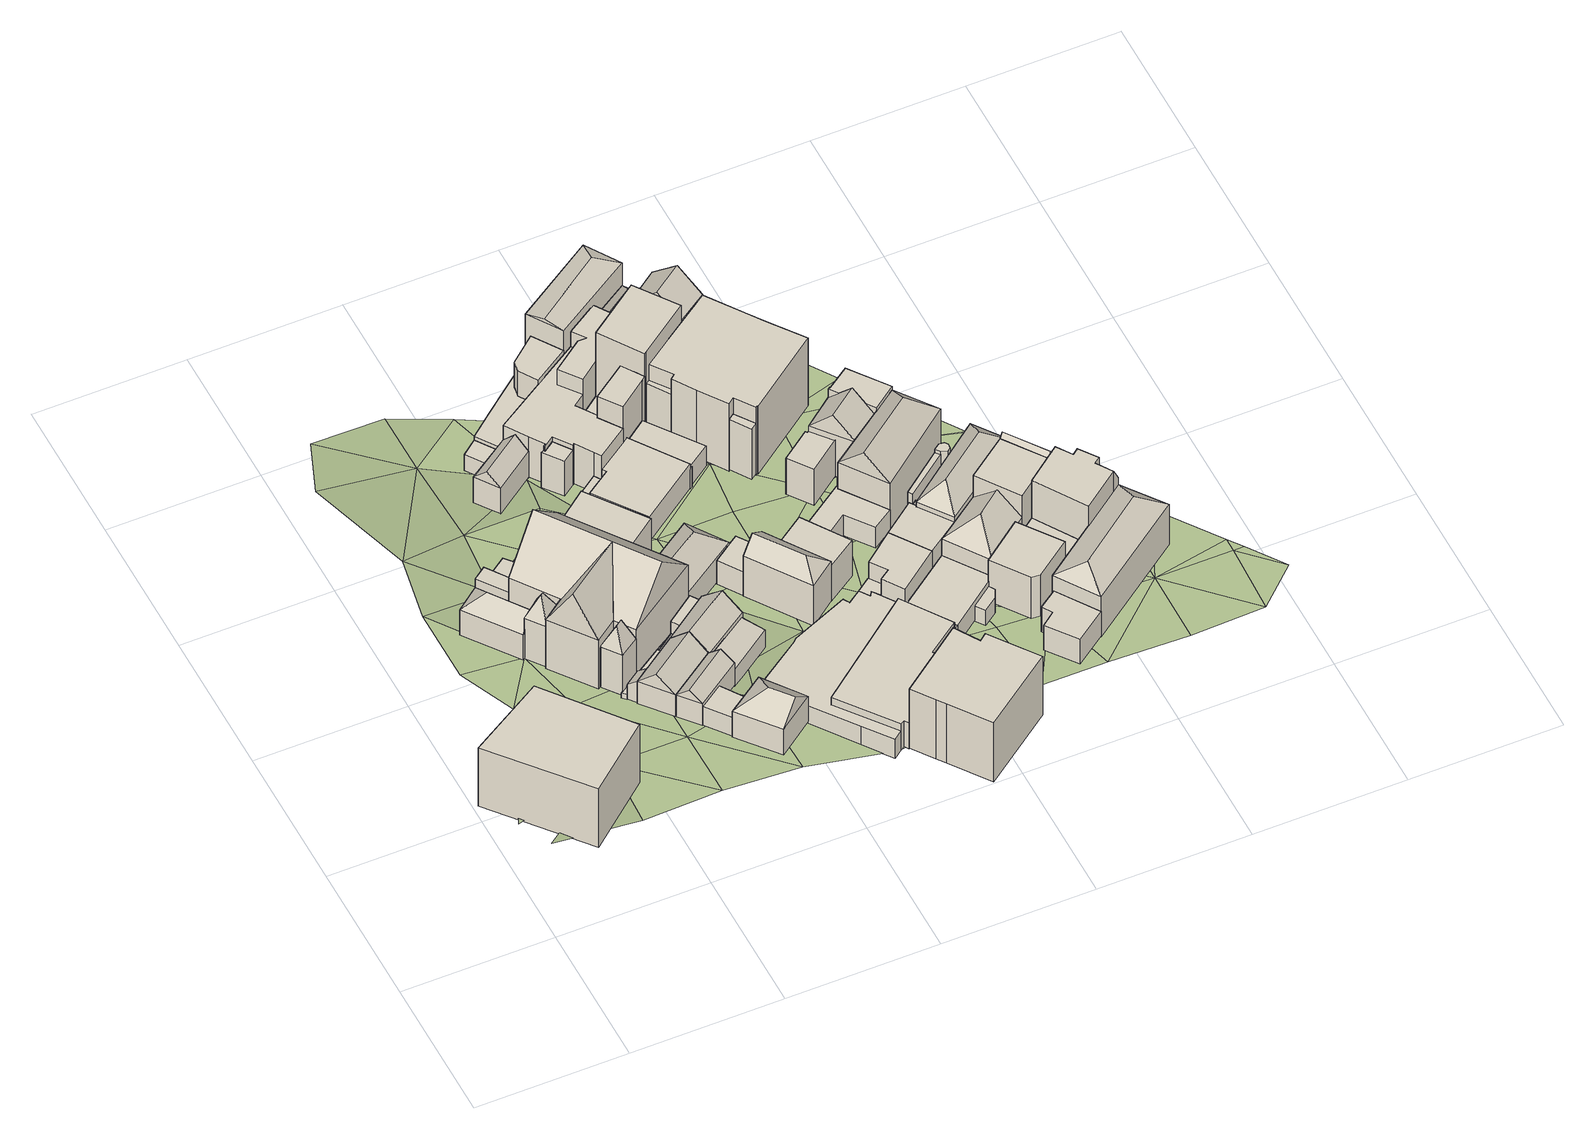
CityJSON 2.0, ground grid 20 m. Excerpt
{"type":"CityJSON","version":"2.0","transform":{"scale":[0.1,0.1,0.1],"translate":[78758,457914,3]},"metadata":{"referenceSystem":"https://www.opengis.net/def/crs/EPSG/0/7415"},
"CityObjects":{
"building1":{"type":"Building","attributes":{"roofType":"1000","AbsoluteEavesHeight":14.53,"AbsoluteRidgeHeight":14.53,"RelativeEavesHeight":10.17,"RelativeRidgeHeight":10.17},"geometry":[{"type":"Solid","lod":"2","boundaries":[[[[0,1,2,3]],[[1,4,5,2]],[[4,6,7,5]],[[6,0,3,7]],[[6,4,1,0]],[[3,2,5,7]]]]}]},
"building2":{"type":"Building","children":["building2-1","building2-2","building2-3"]},
"building2-1":{"type":"BuildingPart","attributes":{"roofType":"1000","AbsoluteEavesHeight":10.26,"AbsoluteRidgeHeight":10.26,"RelativeEavesHeight":5.97,"RelativeRidgeHeight":5.97},"parents":["building2"],"geometry":[{"type":"Solid","lod":"2","boundaries":[[[[8,9,10,11]],[[9,12,13,10]],[[12,14,15,13]],[[14,8,11,15]],[[14,12,9,8]],[[11,10,13,15]]]]}]},
"building2-2":{"type":"BuildingPart","attributes":{"roofType":"1130","AbsoluteEavesHeight":8.76,"AbsoluteRidgeHeight":11.22,"RelativeEavesHeight":4.38,"RelativeRidgeHeight":6.84},"parents":["building2"],"geometry":[{"type":"Solid","lod":"2","boundaries":[[[[16,17,18,19]],[[17,20,21,18]],[[20,22,23,21]],[[22,16,19,23]],[[20,17,24]],[[16,22,25]],[[17,16,25,24]],[[22,20,24,25]],[[19,18,21,23]]]]}]},
"building2-3":{"type":"BuildingPart","attributes":{"roofType":"1000","AbsoluteEavesHeight":7.36,"AbsoluteRidgeHeight":7.36,"RelativeEavesHeight":3.45,"RelativeRidgeHeight":3.45},"parents":["building2"],"geometry":[{"type":"Solid","lod":"2","boundaries":[[[[26,27,28,29]],[[27,30,31,28]],[[30,32,33,31]],[[32,34,35,33]],[[34,36,37,35]],[[36,38,39,37]],[[38,40,41,39]],[[40,42,43,41]],[[42,44,45,43]],[[44,26,29,45]],[[44,42,40,38,36,34,32,30,27,26]],[[29,28,31,33,35,37,39,41,43,45]]]]}]},
"building3":{"type":"Building","children":["building3-1","building3-2","building3-3","building3-4"]},
"building3-1":{"type":"BuildingPart","attributes":{"roofType":"1040","AbsoluteEavesHeight":11.35,"AbsoluteRidgeHeight":14.64,"RelativeEavesHeight":6.93,"RelativeRidgeHeight":10.23},"parents":["building3"],"geometry":[{"type":"Solid","lod":"2","boundaries":[[[[46,47,48,49]],[[47,50,51,48]],[[50,52,53,51]],[[52,46,49,53]],[[50,47,54]],[[46,52,55]],[[47,46,55,54]],[[52,50,54,55]],[[49,48,51,53]]]]}]},
"building3-2":{"type":"BuildingPart","attributes":{"roofType":"1040","AbsoluteEavesHeight":11.35,"AbsoluteRidgeHeight":14.64,"RelativeEavesHeight":6.95,"RelativeRidgeHeight":10.25},"parents":["building3"],"geometry":[{"type":"Solid","lod":"2","boundaries":[[[[56,57,23,58]],[[57,59,60,23]],[[59,61,62,60]],[[61,56,58,62]],[[59,57,63]],[[56,61,64]],[[57,56,64,63]],[[61,59,63,64]],[[58,23,60,62]]]]}]},
"building3-3":{"type":"BuildingPart","attributes":{"roofType":"1030","AbsoluteEavesHeight":12.8,"AbsoluteRidgeHeight":19.02,"RelativeEavesHeight":8.88,"RelativeRidgeHeight":15.1},"parents":["building3"],"geometry":[{"type":"Solid","lod":"2","boundaries":[[[[65,66,67,68]],[[66,69,43,67]],[[69,70,71,43]],[[70,65,68,71]],[[69,66,72]],[[65,70,73]],[[66,65,73,72]],[[70,69,72,73]],[[68,67,43,71]]]]}]},
"building3-4":{"type":"BuildingPart","attributes":{"roofType":"1130","AbsoluteEavesHeight":12.8,"AbsoluteRidgeHeight":19.02,"RelativeEavesHeight":8.4,"RelativeRidgeHeight":14.61},"parents":["building3"],"geometry":[{"type":"Solid","lod":"2","boundaries":[[[[74,75,60,76]],[[75,77,48,60]],[[77,78,79,48]],[[78,74,76,79]],[[77,75,80]],[[74,78,81]],[[75,74,81,80]],[[78,77,80,81]],[[76,60,48,79]]]]}]},
"building4":{"type":"Building","children":["building4-1","building4-2","building4-3","building4-4","building4-5"]},
"building4-1":{"type":"BuildingPart","attributes":{"roofType":"1030","AbsoluteEavesHeight":8.04,"AbsoluteRidgeHeight":9.54,"RelativeEavesHeight":3.84,"RelativeRidgeHeight":5.34},"parents":["building4"],"geometry":[{"type":"Solid","lod":"2","boundaries":[[[[82,83,84,85]],[[83,86,87,84]],[[86,88,89,87]],[[88,82,85,89]],[[86,83,90]],[[82,88,91]],[[83,82,91,90]],[[88,86,90,91]],[[85,84,87,89]]]]}]},
"building4-2":{"type":"BuildingPart","attributes":{"roofType":"1030","AbsoluteEavesHeight":8.04,"AbsoluteRidgeHeight":10.44,"RelativeEavesHeight":3.84,"RelativeRidgeHeight":6.24},"parents":["building4"],"geometry":[{"type":"Solid","lod":"2","boundaries":[[[[92,93,94,95]],[[93,83,84,94]],[[83,82,85,84]],[[82,92,95,85]],[[83,93,96]],[[92,82,97]],[[93,92,97,96]],[[82,83,96,97]],[[95,94,84,85]]]]}]},
"building4-3":{"type":"BuildingPart","attributes":{"roofType":"1000","AbsoluteEavesHeight":5.14,"AbsoluteRidgeHeight":5.14,"RelativeEavesHeight":0.885,"RelativeRidgeHeight":0.885},"parents":["building4"],"geometry":[{"type":"Solid","lod":"2","boundaries":[[[[98,99,100,101]],[[99,102,103,100]],[[102,104,105,103]],[[104,106,107,105]],[[106,108,109,107]],[[108,110,111,109]],[[110,98,101,111]],[[110,108,106,104,102,99,98]],[[101,100,103,105,107,109,111]]]]}]},
"building4-4":{"type":"BuildingPart","attributes":{"roofType":"1010","AbsoluteEavesHeight":7.49,"AbsoluteRidgeHeight":8.04,"RelativeEavesHeight":3.09,"RelativeRidgeHeight":3.64},"parents":["building4"],"geometry":[{"type":"Solid","lod":"2","boundaries":[[[[92,112,113,114]],[[112,115,116,113]],[[115,117,118,116]],[[117,92,114,118]],[[117,115,112,92]],[[114,113,116,118]]]]}]},
"building4-5":{"type":"BuildingPart","attributes":{"roofType":"1010","AbsoluteEavesHeight":7.13,"AbsoluteRidgeHeight":7.44,"RelativeEavesHeight":3.29,"RelativeRidgeHeight":3.6},"parents":["building4"],"geometry":[{"type":"Solid","lod":"2","boundaries":[[[[119,120,121,122]],[[120,123,124,121]],[[123,125,126,124]],[[125,119,122,126]],[[125,123,120,119]],[[122,121,124,126]]]]}]},
"building5":{"type":"Building","children":["building5-1","building5-2"]},
"building5-1":{"type":"BuildingPart","attributes":{"roofType":"1130","AbsoluteEavesHeight":8.52,"AbsoluteRidgeHeight":11.21,"RelativeEavesHeight":4.38,"RelativeRidgeHeight":7.07},"parents":["building5"],"geometry":[{"type":"Solid","lod":"2","boundaries":[[[[127,128,129,130]],[[128,131,132,129]],[[131,133,134,132]],[[133,127,130,134]],[[131,128,135]],[[127,133,136]],[[128,127,136,135]],[[133,131,135,136]],[[130,129,132,134]]]]}]},
"building5-2":{"type":"BuildingPart","attributes":{"roofType":"1000","AbsoluteEavesHeight":7.51,"AbsoluteRidgeHeight":7.51,"RelativeEavesHeight":3.2,"RelativeRidgeHeight":3.2},"parents":["building5"],"geometry":[{"type":"Solid","lod":"2","boundaries":[[[[137,138,139,140]],[[138,141,142,139]],[[141,143,144,142]],[[143,137,140,144]],[[143,141,138,137]],[[140,139,142,144]]]]}]},
"building6":{"type":"Building","children":["building6-1","building6-2","building6-3","building6-4"]},
"building6-1":{"type":"BuildingPart","attributes":{"roofType":"1030","AbsoluteEavesHeight":8.04,"AbsoluteRidgeHeight":10.44,"RelativeEavesHeight":4.15,"RelativeRidgeHeight":6.56},"parents":["building6"],"geometry":[{"type":"Solid","lod":"2","boundaries":[[[[93,145,146,147]],[[145,148,149,146]],[[148,150,151,149]],[[150,93,147,151]],[[148,145,152]],[[93,150,96]],[[145,93,96,152]],[[150,148,152,96]],[[147,146,149,151]]]]}]},
"building6-2":{"type":"BuildingPart","attributes":{"roofType":"1000","AbsoluteEavesHeight":5.14,"AbsoluteRidgeHeight":5.14,"RelativeEavesHeight":0.97,"RelativeRidgeHeight":0.97},"parents":["building6"],"geometry":[{"type":"Solid","lod":"2","boundaries":[[[[153,106,154,155]],[[106,156,157,154]],[[156,153,155,157]],[[156,106,153]],[[155,154,157]]]]}]},
"building6-3":{"type":"BuildingPart","attributes":{"roofType":"1000","AbsoluteEavesHeight":5.14,"AbsoluteRidgeHeight":5.14,"RelativeEavesHeight":0.986,"RelativeRidgeHeight":0.986},"parents":["building6"],"geometry":[{"type":"Solid","lod":"2","boundaries":[[[[158,108,94,159]],[[108,153,155,94]],[[153,160,161,155]],[[160,158,159,161]],[[160,153,108,158]],[[159,94,155,161]]]]}]},
"building6-4":{"type":"BuildingPart","attributes":{"roofType":"1000","AbsoluteEavesHeight":7.24,"AbsoluteRidgeHeight":7.24,"RelativeEavesHeight":3.25,"RelativeRidgeHeight":3.25},"parents":["building6"],"geometry":[{"type":"Solid","lod":"2","boundaries":[[[[162,163,164,165]],[[163,166,167,164]],[[166,168,169,167]],[[168,162,165,169]],[[168,166,163,162]],[[165,164,167,169]]]]}]},
"building7":{"type":"Building","children":["building7-1","building7-2","building7-3"]},
"building7-1":{"type":"BuildingPart","attributes":{"roofType":"1000","AbsoluteEavesHeight":10.61,"AbsoluteRidgeHeight":10.61,"RelativeEavesHeight":6.8,"RelativeRidgeHeight":6.8},"parents":["building7"],"geometry":[{"type":"Solid","lod":"2","boundaries":[[[[170,171,172,173]],[[171,174,175,172]],[[174,176,177,175]],[[176,170,173,177]],[[176,174,171,170]],[[173,172,175,177]]]]}]},
"building7-2":{"type":"BuildingPart","attributes":{"roofType":"1130","AbsoluteEavesHeight":7.96,"AbsoluteRidgeHeight":11.01,"RelativeEavesHeight":4.26,"RelativeRidgeHeight":7.31},"parents":["building7"],"geometry":[{"type":"Solid","lod":"2","boundaries":[[[[178,179,180,181]],[[179,182,183,180]],[[182,184,185,183]],[[184,178,181,185]],[[182,179,186]],[[178,184,187]],[[179,178,187,186]],[[184,182,186,187]],[[181,180,183,185]]]]}]},
"building7-3":{"type":"BuildingPart","attributes":{"roofType":"1000","AbsoluteEavesHeight":9.97,"AbsoluteRidgeHeight":9.97,"RelativeEavesHeight":6.07,"RelativeRidgeHeight":6.07},"parents":["building7"],"geometry":[{"type":"Solid","lod":"2","boundaries":[[[[188,189,190,191]],[[189,192,193,190]],[[192,194,195,193]],[[194,188,191,195]],[[194,192,189,188]],[[191,190,193,195]]]]}]},
"building8":{"type":"Building","children":["building8-1","building8-2","building8-3"]},
"building8-1":{"type":"BuildingPart","attributes":{"roofType":"1000","AbsoluteEavesHeight":8.02,"AbsoluteRidgeHeight":8.02,"RelativeEavesHeight":4.5,"RelativeRidgeHeight":4.5},"parents":["building8"],"geometry":[{"type":"Solid","lod":"2","boundaries":[[[[196,197,198,199]],[[197,200,201,198]],[[200,202,203,201]],[[202,204,205,203]],[[204,206,207,205]],[[206,208,209,207]],[[208,210,211,209]],[[210,212,213,211]],[[212,196,199,213]],[[212,210,208,206,204,202,200,197,196]],[[199,198,201,203,205,207,209,211,213]]]]}]},
"building8-2":{"type":"BuildingPart","attributes":{"roofType":"1000","AbsoluteEavesHeight":6.82,"AbsoluteRidgeHeight":6.82,"RelativeEavesHeight":3.36,"RelativeRidgeHeight":3.36},"parents":["building8"],"geometry":[{"type":"Solid","lod":"2","boundaries":[[[[214,215,216,217]],[[215,218,219,216]],[[218,220,221,219]],[[220,222,223,221]],[[222,224,225,223]],[[224,226,227,225]],[[226,228,229,227]],[[228,230,231,229]],[[230,232,233,231]],[[232,234,235,233]],[[234,236,237,235]],[[236,238,239,237]],[[238,240,241,239]],[[240,242,201,241]],[[242,243,198,201]],[[243,244,199,198]],[[244,245,213,199]],[[245,214,217,213]],[[245,244,243,242,240,238,236,234,232,230,228,226,224,222,220,218,215,214]],[[217,216,219,221,223,225,227,229,231,233,235,237,239,241,201,198,199,213]]]]}]},
"building8-3":{"type":"BuildingPart","attributes":{"roofType":"1000","AbsoluteEavesHeight":13.92,"AbsoluteRidgeHeight":13.92,"RelativeEavesHeight":10.22,"RelativeRidgeHeight":10.22},"parents":["building8"],"geometry":[{"type":"Solid","lod":"2","boundaries":[[[[246,247,248,249]],[[247,250,251,248]],[[250,252,253,251]],[[252,254,255,253]],[[254,256,257,255]],[[256,258,259,257]],[[258,260,261,259]],[[260,246,249,261]],[[260,258,256,254,252,250,247,246]],[[249,248,251,253,255,257,259,261]]]]}]},
"building9":{"type":"Building","children":["building9-1","building9-2"]},
"building9-1":{"type":"BuildingPart","attributes":{"roofType":"1130","AbsoluteEavesHeight":10.37,"AbsoluteRidgeHeight":12.27,"RelativeEavesHeight":6.87,"RelativeRidgeHeight":8.76},"parents":["building9"],"geometry":[{"type":"Solid","lod":"2","boundaries":[[[[262,263,264,265]],[[263,266,267,264]],[[266,268,269,267]],[[268,262,265,269]],[[266,263,270]],[[262,268,271]],[[263,262,271,270]],[[268,266,270,271]],[[265,264,267,269]]]]}]},
"building9-2":{"type":"BuildingPart","attributes":{"roofType":"1000","AbsoluteEavesHeight":7.67,"AbsoluteRidgeHeight":7.67,"RelativeEavesHeight":4.02,"RelativeRidgeHeight":4.02},"parents":["building9"],"geometry":[{"type":"Solid","lod":"2","boundaries":[[[[272,273,274,275]],[[273,276,277,274]],[[276,278,279,277]],[[278,280,281,279]],[[280,282,283,281]],[[282,272,275,283]],[[282,280,278,276,273,272]],[[275,274,277,279,281,283]]]]}]},
"building10":{"type":"Building","children":["building10-1","building10-2","building10-3","building10-4","building10-5","building10-6","building10-7","building10-8","building10-9","building10-10","building10-11","building10-12"]},
"building10-1":{"type":"BuildingPart","attributes":{"roofType":"1000","AbsoluteEavesHeight":6.92,"AbsoluteRidgeHeight":6.92,"RelativeEavesHeight":3.44,"RelativeRidgeHeight":3.44},"parents":["building10"],"geometry":[{"type":"Solid","lod":"2","boundaries":[[[[284,285,286,287]],[[285,288,289,286]],[[288,290,291,289]],[[290,292,293,291]],[[292,284,287,293]],[[292,290,288,285,284]],[[287,286,289,291,293]]]]}]},
"building10-2":{"type":"BuildingPart","attributes":{"roofType":"1000","AbsoluteEavesHeight":9.52,"AbsoluteRidgeHeight":9.52,"RelativeEavesHeight":6.03,"RelativeRidgeHeight":6.03},"parents":["building10"],"geometry":[{"type":"Solid","lod":"2","boundaries":[[[[294,295,296,297]],[[295,298,299,296]],[[298,300,301,299]],[[300,302,303,301]],[[302,304,305,303]],[[304,294,297,305]],[[304,302,300,298,295,294]],[[297,296,299,301,303,305]]]]}]},
"building10-3":{"type":"BuildingPart","attributes":{"roofType":"1030","AbsoluteEavesHeight":7.76,"AbsoluteRidgeHeight":9.67,"RelativeEavesHeight":4.37,"RelativeRidgeHeight":6.28},"parents":["building10"],"geometry":[{"type":"Solid","lod":"2","boundaries":[[[[306,307,308,309]],[[307,310,311,308]],[[310,312,313,311]],[[312,306,309,313]],[[310,307,314]],[[306,312,315]],[[307,306,315,314]],[[312,310,314,315]],[[309,308,311,313]]]]}]},
"building10-4":{"type":"BuildingPart","attributes":{"roofType":"1000","AbsoluteEavesHeight":12.92,"AbsoluteRidgeHeight":12.92,"RelativeEavesHeight":9.47,"RelativeRidgeHeight":9.47},"parents":["building10"],"geometry":[{"type":"Solid","lod":"2","boundaries":[[[[316,317,318,319]],[[317,320,321,318]],[[320,322,323,321]],[[322,324,325,323]],[[324,326,327,325]],[[326,328,329,327]],[[328,330,331,329]],[[330,316,319,331]],[[330,328,326,324,322,320,317,316]],[[319,318,321,323,325,327,329,331]]]]}]},
"building10-5":{"type":"BuildingPart","attributes":{"roofType":"1000","AbsoluteEavesHeight":6.22,"AbsoluteRidgeHeight":6.22,"RelativeEavesHeight":2.51,"RelativeRidgeHeight":2.51},"parents":["building10"],"geometry":[{"type":"Solid","lod":"2","boundaries":[[[[332,333,334,335]],[[333,336,337,334]],[[336,338,339,337]],[[338,340,341,339]],[[340,332,335,341]],[[340,338,336,333,332]],[[335,334,337,339,341]]]]}]},
"building10-6":{"type":"BuildingPart","attributes":{"roofType":"1000","AbsoluteEavesHeight":10.32,"AbsoluteRidgeHeight":10.32,"RelativeEavesHeight":6.92,"RelativeRidgeHeight":6.92},"parents":["building10"],"geometry":[{"type":"Solid","lod":"2","boundaries":[[[[342,343,344,345]],[[343,346,347,344]],[[346,348,349,347]],[[348,350,351,349]],[[350,352,353,351]],[[352,354,355,353]],[[354,356,309,355]],[[356,357,313,309]],[[357,358,331,313]],[[358,359,329,331]],[[359,360,327,329]],[[360,361,325,327]],[[361,362,323,325]],[[362,363,364,323]],[[363,365,366,364]],[[365,367,368,366]],[[367,369,370,368]],[[369,371,372,370]],[[371,342,345,372]],[[371,369,367,365,363,362,361,360,359,358,357,356,354,352,350,348,346,343,342]],[[345,344,347,349,351,353,355,309,313,331,329,327,325,323,364,366,368,370,372]]]]}]},
"building10-7":{"type":"BuildingPart","attributes":{"roofType":"1000","AbsoluteEavesHeight":7.12,"AbsoluteRidgeHeight":7.12,"RelativeEavesHeight":3.52,"RelativeRidgeHeight":3.52},"parents":["building10"],"geometry":[{"type":"Solid","lod":"2","boundaries":[[[[373,374,375,376]],[[374,377,378,375]],[[377,379,380,378]],[[379,381,382,380]],[[381,383,384,382]],[[383,373,376,384]],[[383,381,379,377,374,373]],[[376,375,378,380,382,384]]]]}]},
"building10-8":{"type":"BuildingPart","attributes":{"roofType":"1130","AbsoluteEavesHeight":10.52,"AbsoluteRidgeHeight":13.14,"RelativeEavesHeight":7.1,"RelativeRidgeHeight":9.72},"parents":["building10"],"geometry":[{"type":"Solid","lod":"2","boundaries":[[[[385,386,387,319]],[[386,388,389,387]],[[388,390,318,389]],[[390,385,319,318]],[[388,386,391]],[[385,390,392]],[[386,385,392,391]],[[390,388,391,392]],[[319,387,389,318]]]]}]},
"building10-9":{"type":"BuildingPart","attributes":{"roofType":"1000","AbsoluteEavesHeight":14.02,"AbsoluteRidgeHeight":14.02,"RelativeEavesHeight":10.49,"RelativeRidgeHeight":10.49},"parents":["building10"],"geometry":[{"type":"Solid","lod":"2","boundaries":[[[[393,394,395,396]],[[394,397,398,395]],[[397,399,400,398]],[[399,401,291,400]],[[401,393,396,291]],[[401,399,397,394,393]],[[396,395,398,400,291]]]]}]},
"building10-10":{"type":"BuildingPart","attributes":{"roofType":"1000","AbsoluteEavesHeight":17.92,"AbsoluteRidgeHeight":17.92,"RelativeEavesHeight":14.47,"RelativeRidgeHeight":14.47},"parents":["building10"],"geometry":[{"type":"Solid","lod":"2","boundaries":[[[[402,403,404,405]],[[403,406,407,404]],[[406,408,321,407]],[[408,409,410,321]],[[409,402,405,410]],[[409,408,406,403,402]],[[405,404,407,321,410]]]]}]},
"building10-11":{"type":"BuildingPart","attributes":{"roofType":"1030","AbsoluteEavesHeight":15.22,"AbsoluteRidgeHeight":18.3,"RelativeEavesHeight":11.8,"RelativeRidgeHeight":14.88},"parents":["building10"],"geometry":[{"type":"Solid","lod":"2","boundaries":[[[[411,412,405,413]],[[412,414,410,405]],[[414,415,389,410]],[[415,411,413,389]],[[414,412,416]],[[411,415,417]],[[412,411,417,416]],[[415,414,416,417]],[[413,405,410,389]]]]}]},
"building10-12":{"type":"BuildingPart","attributes":{"roofType":"1000","AbsoluteEavesHeight":7.92,"AbsoluteRidgeHeight":7.92,"RelativeEavesHeight":4.26,"RelativeRidgeHeight":4.26},"parents":["building10"],"geometry":[{"type":"Solid","lod":"2","boundaries":[[[[418,419,337,339]],[[419,420,421,337]],[[420,422,423,421]],[[422,424,425,423]],[[424,426,427,425]],[[426,428,341,427]],[[428,418,339,341]],[[428,426,424,422,420,419,418]],[[339,337,421,423,425,427,341]]]]}]},
"building11":{"type":"Building","children":["building11-1","building11-2","building11-3","building11-4"]},
"building11-1":{"type":"BuildingPart","attributes":{"roofType":"1000","AbsoluteEavesHeight":6.12,"AbsoluteRidgeHeight":6.12,"RelativeEavesHeight":2.72,"RelativeRidgeHeight":2.72},"parents":["building11"],"geometry":[{"type":"Solid","lod":"2","boundaries":[[[[429,430,431,432]],[[430,433,434,431]],[[433,435,436,434]],[[435,429,432,436]],[[435,433,430,429]],[[432,431,434,436]]]]}]},
"building11-2":{"type":"BuildingPart","attributes":{"roofType":"1000","AbsoluteEavesHeight":6.72,"AbsoluteRidgeHeight":6.72,"RelativeEavesHeight":3.34,"RelativeRidgeHeight":3.34},"parents":["building11"],"geometry":[{"type":"Solid","lod":"2","boundaries":[[[[437,438,439,440]],[[438,441,442,439]],[[441,443,444,442]],[[443,445,446,444]],[[445,447,448,446]],[[447,449,313,448]],[[449,450,432,313]],[[450,451,436,432]],[[451,437,440,436]],[[451,450,449,447,445,443,441,438,437]],[[440,439,442,444,446,448,313,432,436]]]]}]},
"building11-3":{"type":"BuildingPart","attributes":{"roofType":"1000","AbsoluteEavesHeight":11.02,"AbsoluteRidgeHeight":11.02,"RelativeEavesHeight":7.61,"RelativeRidgeHeight":7.61},"parents":["building11"],"geometry":[{"type":"Solid","lod":"2","boundaries":[[[[452,453,448,454]],[[453,455,446,448]],[[455,456,444,446]],[[456,457,442,444]],[[457,452,454,442]],[[457,456,455,453,452]],[[454,448,446,444,442]]]]}]},
"building11-4":{"type":"BuildingPart","attributes":{"roofType":"1130","AbsoluteEavesHeight":14.42,"AbsoluteRidgeHeight":15.07,"RelativeEavesHeight":11,"RelativeRidgeHeight":11.66},"parents":["building11"],"geometry":[{"type":"Solid","lod":"2","boundaries":[[[[458,459,460,439]],[[459,461,387,460]],[[461,462,454,387]],[[462,458,439,454]],[[461,459,463]],[[458,462,464]],[[459,458,464,463]],[[462,461,463,464]],[[439,460,387,454]]]]}]},
"building12":{"type":"Building","attributes":{"roofType":"1000","AbsoluteEavesHeight":9.56,"AbsoluteRidgeHeight":9.56,"RelativeEavesHeight":6.16,"RelativeRidgeHeight":6.16},"geometry":[{"type":"Solid","lod":"2","boundaries":[[[[465,466,467,468]],[[466,469,470,467]],[[469,471,472,470]],[[471,465,468,472]],[[471,469,466,465]],[[468,467,470,472]]]]}]},
"building13":{"type":"Building","children":["building13-1","building13-2"]},
"building13-1":{"type":"BuildingPart","attributes":{"roofType":"1000","AbsoluteEavesHeight":9.6,"AbsoluteRidgeHeight":9.6,"RelativeEavesHeight":6.19,"RelativeRidgeHeight":6.19},"parents":["building13"],"geometry":[{"type":"Solid","lod":"2","boundaries":[[[[473,474,475,476]],[[474,477,478,475]],[[477,479,480,478]],[[479,481,482,480]],[[481,483,484,482]],[[483,473,476,484]],[[483,481,479,477,474,473]],[[476,475,478,480,482,484]]]]}]},
"building13-2":{"type":"BuildingPart","attributes":{"roofType":"1000","AbsoluteEavesHeight":6.82,"AbsoluteRidgeHeight":6.82,"RelativeEavesHeight":3.41,"RelativeRidgeHeight":3.41},"parents":["building13"],"geometry":[{"type":"Solid","lod":"2","boundaries":[[[[485,486,480,482]],[[486,236,487,480]],[[236,234,488,487]],[[234,232,489,488]],[[232,490,491,489]],[[490,492,484,491]],[[492,485,482,484]],[[492,490,232,234,236,486,485]],[[482,480,487,488,489,491,484]]]]}]},
"building14":{"type":"Building","children":["building14-1","building14-2","building14-3"]},
"building14-1":{"type":"BuildingPart","attributes":{"roofType":"1000","AbsoluteEavesHeight":12.44,"AbsoluteRidgeHeight":12.44,"RelativeEavesHeight":8.78,"RelativeRidgeHeight":8.78},"parents":["building14"],"geometry":[{"type":"Solid","lod":"2","boundaries":[[[[493,494,495,496]],[[494,497,498,495]],[[497,499,500,498]],[[499,493,496,500]],[[499,497,494,493]],[[496,495,498,500]]]]}]},
"building14-2":{"type":"BuildingPart","attributes":{"roofType":"1000","AbsoluteEavesHeight":15.14,"AbsoluteRidgeHeight":15.14,"RelativeEavesHeight":11.7,"RelativeRidgeHeight":11.7},"parents":["building14"],"geometry":[{"type":"Solid","lod":"2","boundaries":[[[[501,502,503,413]],[[502,504,505,503]],[[504,506,507,505]],[[506,508,509,507]],[[508,510,511,509]],[[510,512,513,511]],[[512,514,515,513]],[[514,516,517,515]],[[516,518,519,517]],[[518,520,521,519]],[[520,522,523,521]],[[522,524,525,523]],[[524,501,413,525]],[[524,522,520,518,516,514,512,510,508,506,504,502,501]],[[413,503,505,507,509,511,513,515,517,519,521,523,525]]]]}]},
"building14-3":{"type":"BuildingPart","attributes":{"roofType":"1000","AbsoluteEavesHeight":12.44,"AbsoluteRidgeHeight":12.44,"RelativeEavesHeight":8.87,"RelativeRidgeHeight":8.87},"parents":["building14"],"geometry":[{"type":"Solid","lod":"2","boundaries":[[[[526,527,528,529]],[[527,530,531,528]],[[530,532,533,531]],[[532,526,529,533]],[[532,530,527,526]],[[529,528,531,533]]]]}]},
"building15":{"type":"Building","children":["building15-1","building15-2","building15-3","building15-4","building15-5"]},
"building15-1":{"type":"BuildingPart","attributes":{"roofType":"1000","AbsoluteEavesHeight":6.88,"AbsoluteRidgeHeight":6.88,"RelativeEavesHeight":3.48,"RelativeRidgeHeight":3.48},"parents":["building15"],"geometry":[{"type":"Solid","lod":"2","boundaries":[[[[534,535,536,472]],[[535,537,538,536]],[[537,539,540,538]],[[539,541,542,540]],[[541,543,544,542]],[[543,545,546,544]],[[545,547,548,546]],[[547,549,550,548]],[[549,551,552,550]],[[551,553,554,552]],[[553,555,556,554]],[[555,557,558,556]],[[557,534,472,558]],[[557,555,553,551,549,547,545,543,541,539,537,535,534]],[[472,536,538,540,542,544,546,548,550,552,554,556,558]]]]}]},
"building15-2":{"type":"BuildingPart","attributes":{"roofType":"1000","AbsoluteEavesHeight":6.13,"AbsoluteRidgeHeight":6.13,"RelativeEavesHeight":2.74,"RelativeRidgeHeight":2.74},"parents":["building15"],"geometry":[{"type":"Solid","lod":"2","boundaries":[[[[559,560,561,562]],[[560,563,564,561]],[[563,565,566,564]],[[565,567,568,566]],[[567,569,570,568]],[[569,571,572,570]],[[571,559,562,572]],[[571,569,567,565,563,560,559]],[[562,561,564,566,568,570,572]]]]}]},
"building15-3":{"type":"BuildingPart","attributes":{"roofType":"1000","AbsoluteEavesHeight":5.63,"AbsoluteRidgeHeight":5.63,"RelativeEavesHeight":2.23,"RelativeRidgeHeight":2.23},"parents":["building15"],"geometry":[{"type":"Solid","lod":"2","boundaries":[[[[573,574,575,570]],[[574,576,577,575]],[[576,578,572,577]],[[578,573,570,572]],[[578,576,574,573]],[[570,575,577,572]]]]}]},
"building15-4":{"type":"BuildingPart","attributes":{"roofType":"1000","AbsoluteEavesHeight":5.78,"AbsoluteRidgeHeight":5.78,"RelativeEavesHeight":2.38,"RelativeRidgeHeight":2.38},"parents":["building15"],"geometry":[{"type":"Solid","lod":"2","boundaries":[[[[579,580,581,556]],[[580,582,583,581]],[[582,584,558,583]],[[584,579,556,558]],[[584,582,580,579]],[[556,581,583,558]]]]}]},
"building15-5":{"type":"BuildingPart","attributes":{"roofType":"1130","AbsoluteEavesHeight":11.45,"AbsoluteRidgeHeight":14.92,"RelativeEavesHeight":8.04,"RelativeRidgeHeight":11.52},"parents":["building15"],"geometry":[{"type":"Solid","lod":"2","boundaries":[[[[585,586,587,546]],[[586,588,589,587]],[[588,590,548,589]],[[590,585,546,548]],[[588,586,591]],[[585,590,592]],[[586,585,592,591]],[[590,588,591,592]],[[546,587,589,548]]]]}]},
"building16":{"type":"Building","children":["building16-1","building16-2","building16-3"]},
"building16-1":{"type":"BuildingPart","attributes":{"roofType":"1000","AbsoluteEavesHeight":11.97,"AbsoluteRidgeHeight":11.97,"RelativeEavesHeight":8.55,"RelativeRidgeHeight":8.55},"parents":["building16"],"geometry":[{"type":"Solid","lod":"2","boundaries":[[[[593,594,595,596]],[[594,597,598,595]],[[597,599,600,598]],[[599,601,602,600]],[[601,603,604,602]],[[603,605,587,604]],[[605,606,607,587]],[[606,593,596,607]],[[606,605,603,601,599,597,594,593]],[[596,595,598,600,602,604,587,607]]]]}]},
"building16-2":{"type":"BuildingPart","attributes":{"roofType":"1030","AbsoluteEavesHeight":10.57,"AbsoluteRidgeHeight":13.83,"RelativeEavesHeight":7.11,"RelativeRidgeHeight":10.36},"parents":["building16"],"geometry":[{"type":"Solid","lod":"2","boundaries":[[[[608,609,610,611]],[[609,612,613,610]],[[612,614,615,613]],[[614,608,611,615]],[[612,609,616]],[[608,614,617]],[[609,608,617,616]],[[614,612,616,617]],[[611,610,613,615]]]]}]},
"building16-3":{"type":"BuildingPart","attributes":{"roofType":"1000","AbsoluteEavesHeight":9.67,"AbsoluteRidgeHeight":9.67,"RelativeEavesHeight":6.15,"RelativeRidgeHeight":6.15},"parents":["building16"],"geometry":[{"type":"Solid","lod":"2","boundaries":[[[[618,619,620,621]],[[619,622,623,620]],[[622,624,625,623]],[[624,626,627,625]],[[626,628,629,627]],[[628,630,613,629]],[[630,618,621,613]],[[630,628,626,624,622,619,618]],[[621,620,623,625,627,629,613]]]]}]},
"building17":{"type":"Building","children":["building17-1","building17-2","building17-3","building17-4"]},
"building17-1":{"type":"BuildingPart","attributes":{"roofType":"1030","AbsoluteEavesHeight":11.77,"AbsoluteRidgeHeight":14.02,"RelativeEavesHeight":8.37,"RelativeRidgeHeight":10.63},"parents":["building17"],"geometry":[{"type":"Solid","lod":"2","boundaries":[[[[631,632,633,634]],[[632,635,636,633]],[[635,637,638,636]],[[637,631,634,638]],[[635,632,639]],[[631,637,640]],[[632,631,640,639]],[[637,635,639,640]],[[634,633,636,638]]]]}]},
"building17-2":{"type":"BuildingPart","attributes":{"roofType":"1000","AbsoluteEavesHeight":13.32,"AbsoluteRidgeHeight":13.32,"RelativeEavesHeight":9.91,"RelativeRidgeHeight":9.91},"parents":["building17"],"geometry":[{"type":"Solid","lod":"2","boundaries":[[[[641,642,643,644]],[[642,632,633,643]],[[632,631,634,633]],[[631,641,644,634]],[[631,632,642,641]],[[644,643,633,634]]]]}]},
"building17-3":{"type":"BuildingPart","attributes":{"roofType":"1000","AbsoluteEavesHeight":6.82,"AbsoluteRidgeHeight":6.82,"RelativeEavesHeight":3.36,"RelativeRidgeHeight":3.36},"parents":["building17"],"geometry":[{"type":"Solid","lod":"2","boundaries":[[[[645,240,241,646]],[[240,238,239,241]],[[238,647,648,239]],[[647,645,646,648]],[[647,238,240,645]],[[646,241,239,648]]]]}]},
"building17-4":{"type":"BuildingPart","attributes":{"roofType":"1130","AbsoluteEavesHeight":9.62,"AbsoluteRidgeHeight":12.63,"RelativeEavesHeight":6.19,"RelativeRidgeHeight":9.2},"parents":["building17"],"geometry":[{"type":"Solid","lod":"2","boundaries":[[[[649,650,651,644]],[[650,652,653,651]],[[652,654,643,653]],[[654,649,644,643]],[[652,650,655]],[[649,654,656]],[[650,649,656,655]],[[654,652,655,656]],[[644,651,653,643]]]]}]},
"building18":{"type":"Building","children":["building18-1","building18-2","building18-3","building18-4"]},
"building18-1":{"type":"BuildingPart","attributes":{"roofType":"1000","AbsoluteEavesHeight":6.13,"AbsoluteRidgeHeight":6.13,"RelativeEavesHeight":2.74,"RelativeRidgeHeight":2.74},"parents":["building18"],"geometry":[{"type":"Solid","lod":"2","boundaries":[[[[657,658,659,660]],[[658,661,662,659]],[[661,663,664,662]],[[663,657,660,664]],[[663,661,658,657]],[[660,659,662,664]]]]}]},
"building18-2":{"type":"BuildingPart","attributes":{"roofType":"1040","AbsoluteEavesHeight":10.4,"AbsoluteRidgeHeight":13.04,"RelativeEavesHeight":7.01,"RelativeRidgeHeight":9.65},"parents":["building18"],"geometry":[{"type":"Solid","lod":"2","boundaries":[[[[665,666,664,667]],[[666,668,636,664]],[[668,669,670,636]],[[669,665,667,670]],[[668,666,671]],[[665,669,672]],[[666,665,672,671]],[[669,668,671,672]],[[667,664,636,670]]]]}]},
"building18-3":{"type":"BuildingPart","attributes":{"roofType":"1000","AbsoluteEavesHeight":9.6,"AbsoluteRidgeHeight":9.6,"RelativeEavesHeight":6.19,"RelativeRidgeHeight":6.19},"parents":["building18"],"geometry":[{"type":"Solid","lod":"2","boundaries":[[[[673,674,670,667]],[[674,474,475,670]],[[474,473,476,475]],[[473,675,676,476]],[[675,677,678,676]],[[677,673,667,678]],[[677,675,473,474,674,673]],[[667,670,475,476,676,678]]]]}]},
"building18-4":{"type":"BuildingPart","attributes":{"roofType":"1000","AbsoluteEavesHeight":8.3,"AbsoluteRidgeHeight":8.3,"RelativeEavesHeight":4.88,"RelativeRidgeHeight":4.88},"parents":["building18"],"geometry":[{"type":"Solid","lod":"2","boundaries":[[[[679,680,681,676]],[[680,682,683,681]],[[682,684,678,683]],[[684,679,676,678]],[[684,682,680,679]],[[676,681,683,678]]]]}]},
"building19":{"type":"Building","children":["building19-1","building19-2","building19-3","building19-4","building19-5","building19-6"]},
"building19-1":{"type":"BuildingPart","attributes":{"roofType":"1010","AbsoluteEavesHeight":12.6,"AbsoluteRidgeHeight":13.7,"RelativeEavesHeight":9.21,"RelativeRidgeHeight":10.31},"parents":["building19"],"geometry":[{"type":"Solid","lod":"2","boundaries":[[[[685,686,687,688]],[[686,689,690,687]],[[689,691,692,690]],[[691,685,688,692]],[[691,689,686,685]],[[688,687,690,692]]]]}]},
"building19-2":{"type":"BuildingPart","attributes":{"roofType":"1000","AbsoluteEavesHeight":10.57,"AbsoluteRidgeHeight":10.57,"RelativeEavesHeight":7.11,"RelativeRidgeHeight":7.11},"parents":["building19"],"geometry":[{"type":"Solid","lod":"2","boundaries":[[[[693,694,695,696]],[[694,697,698,695]],[[697,699,700,698]],[[699,701,702,700]],[[701,693,696,702]],[[701,699,697,694,693]],[[696,695,698,700,702]]]]}]},
"building19-3":{"type":"BuildingPart","attributes":{"roofType":"1000","AbsoluteEavesHeight":7.17,"AbsoluteRidgeHeight":7.17,"RelativeEavesHeight":3.73,"RelativeRidgeHeight":3.73},"parents":["building19"],"geometry":[{"type":"Solid","lod":"2","boundaries":[[[[703,704,705,706]],[[704,707,708,705]],[[707,709,710,708]],[[709,703,706,710]],[[709,707,704,703]],[[706,705,708,710]]]]}]},
"building19-4":{"type":"BuildingPart","attributes":{"roofType":"1000","AbsoluteEavesHeight":6.06,"AbsoluteRidgeHeight":6.06,"RelativeEavesHeight":2.56,"RelativeRidgeHeight":2.56},"parents":["building19"],"geometry":[{"type":"Solid","lod":"2","boundaries":[[[[711,712,713,714]],[[712,715,716,713]],[[715,717,718,716]],[[717,719,700,718]],[[719,711,714,700]],[[719,717,715,712,711]],[[714,713,716,718,700]]]]}]},
"building19-5":{"type":"BuildingPart","attributes":{"roofType":"1010","AbsoluteEavesHeight":12.6,"AbsoluteRidgeHeight":13.7,"RelativeEavesHeight":9.21,"RelativeRidgeHeight":10.3},"parents":["building19"],"geometry":[{"type":"Solid","lod":"2","boundaries":[[[[720,721,722,723]],[[721,724,638,722]],[[724,725,726,638]],[[725,720,723,726]],[[725,724,721,720]],[[723,722,638,726]]]]}]},
"building19-6":{"type":"BuildingPart","attributes":{"roofType":"1000","AbsoluteEavesHeight":13.7,"AbsoluteRidgeHeight":13.7,"RelativeEavesHeight":10.31,"RelativeRidgeHeight":10.31},"parents":["building19"],"geometry":[{"type":"Solid","lod":"2","boundaries":[[[[727,689,690,692]],[[689,686,687,690]],[[686,728,729,687]],[[728,730,706,729]],[[730,721,722,706]],[[721,720,723,722]],[[720,731,726,723]],[[731,727,692,726]],[[731,720,721,730,728,686,689,727]],[[692,690,687,729,706,722,723,726]]]]}]},
"building20":{"type":"Building","children":["building20-1","building20-2"]},
"building20-1":{"type":"BuildingPart","attributes":{"roofType":"1000","AbsoluteEavesHeight":7.78,"AbsoluteRidgeHeight":7.78,"RelativeEavesHeight":4.2,"RelativeRidgeHeight":4.2},"parents":["building20"],"geometry":[{"type":"Solid","lod":"2","boundaries":[[[[732,733,734,735]],[[733,736,737,734]],[[736,738,739,737]],[[738,740,741,739]],[[740,742,743,741]],[[742,732,735,743]],[[742,740,738,736,733,732]],[[735,734,737,739,741,743]]]]}]},
"building20-2":{"type":"BuildingPart","attributes":{"roofType":"1040","AbsoluteEavesHeight":10.3,"AbsoluteRidgeHeight":12.4,"RelativeEavesHeight":6.9,"RelativeRidgeHeight":9.01},"parents":["building20"],"geometry":[{"type":"Solid","lod":"2","boundaries":[[[[744,745,746,747]],[[745,748,749,746]],[[748,750,688,749]],[[750,744,747,688]],[[748,745,751]],[[744,750,752]],[[745,744,752,751]],[[750,748,751,752]],[[747,746,749,688]]]]}]},
"terrain1":{"type":"TINRelief","geometry":[{"type":"CompositeSurface","lod":"2","boundaries":[[[753,754,755]],[[756,757,754]],[[758,755,759]],[[760,758,759]],[[755,754,761]],[[755,761,759]],[[754,757,762]],[[763,760,764]],[[760,759,764]],[[761,754,765]],[[754,762,765]],[[759,761,766]],[[767,763,768]],[[763,764,769]],[[761,765,766]],[[770,767,768]],[[764,759,771]],[[763,769,768]],[[771,759,766]],[[765,762,772]],[[769,764,771]],[[770,768,773]],[[766,765,774]],[[765,772,774]],[[769,771,775]],[[768,769,776]],[[771,766,777]],[[766,774,778]],[[773,768,779]],[[769,775,776]],[[766,778,777]],[[768,776,779]],[[775,771,780]],[[774,772,781]],[[776,775,780]],[[771,782,780]],[[771,777,782]],[[778,774,783]],[[777,778,783]],[[779,776,784]],[[776,780,784]],[[774,781,785]],[[782,777,786]],[[774,785,783]],[[777,783,786]],[[780,782,787]],[[784,780,787]],[[782,786,788]],[[782,788,787]],[[786,783,789]],[[783,785,789]],[[785,781,790]],[[788,786,791]],[[786,789,792]],[[787,788,791]],[[786,792,791]],[[789,785,793]],[[784,787,794]],[[785,790,795]],[[785,795,793]],[[784,794,796]],[[792,789,797]],[[787,791,798]],[[789,793,797]],[[787,798,794]],[[791,792,797]],[[795,790,799]],[[793,795,799]],[[790,800,799]],[[796,794,801]],[[798,791,802]],[[791,797,803]],[[798,804,794]],[[797,793,805]],[[801,794,806]],[[793,799,805]],[[791,803,802]],[[806,794,807]],[[794,804,807]],[[808,804,798]],[[802,808,798]],[[799,800,809]],[[803,797,810]],[[797,805,811]],[[802,803,812]],[[813,808,802]],[[805,799,809]],[[797,811,810]],[[802,812,813]],[[800,814,809]],[[803,815,812]],[[803,816,815]],[[803,810,816]],[[810,811,817]],[[811,805,818]],[[816,810,817]],[[805,809,819]],[[811,820,817]],[[820,811,821]],[[805,819,818]],[[809,814,822]],[[811,818,821]],[[819,809,823]],[[818,819,824]],[[824,819,823]],[[809,822,825]],[[809,826,823]],[[809,825,826]],[[825,822,827]],[[826,825,828]],[[825,827,828]]]}]}
},
"vertices":[
[188,169,115],[102,98,115],[102,98,14],[188,169,14],[3,216,115],[3,216,14],[103,276,115],[103,276,14],
[155,455,73],[129,491,73],[129,491,13],[155,455,13],[146,503,73],[146,503,13],[172,467,73],[172,467,13],
[148,400,58],[98,467,58],[98,467,14],[148,400,14],[129,491,58],[129,491,14],[177,424,58],[177,424,14],[129,458,82],[163,412,82],
[146,503,44],[148,504,44],[148,504,9],[146,503,9],[154,496,44],[154,496,9],[169,507,44],[169,507,9],[163,516,44],[163,516,9],[183,530,44],[183,530,9],[192,520,44],[192,520,9],[230,549,44],[230,549,9],[250,523,44],[250,523,9],[172,467,44],[172,467,9],
[211,324,83],[236,342,83],[236,342,14],[211,324,14],[254,318,83],[254,318,14],[229,301,83],[229,301,14],[238,325,116],[229,318,116],
[150,402,83],[177,424,83],[150,402,14],[195,399,83],[195,399,14],[168,379,83],[168,379,14],[174,402,116],[171,400,116],
[254,318,98],[155,455,98],[155,455,9],[254,318,9],[250,523,98],[352,384,98],[352,384,9],[202,489,160],[303,351,160],
[166,377,98],[195,399,98],[166,377,14],[236,342,98],[208,322,98],[208,322,14],[264,404,160],[187,349,160],
[271,246,50],[333,289,50],[333,289,12],[271,246,12],[354,262,50],[354,262,12],[293,220,50],[293,220,12],[343,276,65],[282,233,65],
[239,284,50],[303,329,50],[303,329,12],[239,284,12],[318,309,74],[255,265,74],
[251,308,21],[231,294,21],[231,294,13],[251,308,13],[226,299,21],[226,299,13],[229,301,21],[229,301,13],[293,343,21],[293,343,13],[303,329,21],[303,329,13],[258,298,21],[258,298,13],
[231,294,39],[231,294,14],[239,284,14],[251,308,39],[251,308,14],[258,298,50],[258,298,14],
[334,288,44],[394,328,44],[394,328,8],[334,288,8],[413,303,38],[413,303,8],[354,262,38],[354,262,8],
[359,139,55],[317,190,55],[317,190,11],[359,139,11],[368,226,55],[368,226,11],[407,174,55],[407,174,11],[361,184,82],[383,157,82],
[317,190,45],[293,220,45],[293,220,13],[317,190,13],[324,242,45],[324,242,13],[346,210,45],[346,210,13],
[364,373,50],[364,373,9],[303,329,9],[396,329,50],[396,329,9],[334,288,50],[334,288,9],[380,351,74],
[294,341,21],[293,343,12],[294,341,12],[320,360,21],[320,360,12],
[326,346,21],[326,346,12],[318,359,21],[318,359,12],
[355,386,42],[364,373,42],[364,373,10],[355,386,10],[326,346,42],[326,346,10],[318,359,42],[318,359,10],
[250,523,76],[298,560,76],[298,560,8],[250,523,8],[353,486,76],[353,486,8],[304,450,76],[304,450,8],
[317,432,50],[395,485,50],[395,485,7],[317,432,7],[429,435,50],[429,435,7],[352,384,50],[352,384,7],[387,443,80],[334,408,80],
[334,408,70],[304,450,70],[304,450,9],[334,408,9],[321,463,70],[321,463,9],[353,421,70],[353,421,9],
[432,165,50],[569,272,50],[569,272,5],[432,165,5],[612,210,50],[612,210,5],[611,209,50],[611,209,5],[569,179,50],[569,179,5],[584,155,50],[584,155,5],[497,90,50],[497,90,5],[493,96,50],[493,96,5],[488,93,50],[488,93,5],
[476,84,38],[449,119,38],[449,119,5],[476,84,5],[407,174,38],[407,174,5],[368,226,38],[368,226,5],[435,272,38],[435,272,5],[439,276,38],[439,276,5],[515,308,38],[515,308,5],[516,306,38],[516,306,5],[520,300,38],[520,300,5],[537,312,38],[537,312,5],[546,299,38],[546,299,5],[550,305,38],[550,305,5],[576,268,38],[576,268,5],[618,214,38],[618,214,5],[612,210,38],[569,272,38],[432,165,38],[488,93,38],
[604,123,109],[614,131,109],[614,131,7],[604,123,7],[659,70,109],[659,70,7],[563,0,109],[563,0,7],[526,50,109],[526,50,7],[518,61,109],[518,61,7],[497,90,109],[497,90,7],[584,155,109],[584,155,7],
[461,415,74],[514,338,74],[514,338,5],[461,415,5],[479,312,74],[479,312,5],[425,389,74],[425,389,5],[484,343,93],[443,402,93],
[425,389,47],[405,418,47],[405,418,6],[425,389,6],[429,435,47],[429,435,6],[441,443,47],[441,443,6],[442,442,47],[442,442,6],[461,415,47],[461,415,6],
[350,686,39],[366,698,39],[366,698,5],[350,686,5],[391,717,39],[391,717,5],[410,690,39],[410,690,5],[368,660,39],[368,660,5],
[291,643,65],[305,653,65],[305,653,5],[291,643,5],[321,631,65],[321,631,5],[305,619,65],[305,619,5],[286,643,65],[286,643,5],[290,645,65],[290,645,5],
[280,665,48],[226,626,48],[226,626,4],[280,665,4],[205,656,48],[205,656,4],[261,694,48],[261,694,4],[215,641,67],[270,680,67],
[426,798,99],[451,761,99],[451,761,4],[426,798,4],[391,717,99],[391,717,4],[366,698,99],[366,698,4],[345,725,99],[345,725,4],[386,755,99],[386,755,4],[397,755,99],[397,755,4],[385,772,99],[385,772,4],
[306,588,32],[338,611,32],[338,611,7],[306,588,7],[344,602,32],[344,602,7],[348,597,32],[348,597,7],[316,575,32],[316,575,7],
[338,611,73],[323,633,73],[323,633,4],[338,611,4],[321,631,73],[321,631,4],[305,653,73],[305,653,4],[291,643,73],[291,643,4],[290,645,73],[290,645,4],[293,647,73],[293,647,4],[280,665,73],[261,694,73],[385,772,73],[397,755,73],[386,755,73],[345,725,73],[366,698,73],[350,686,73],[350,686,4],[368,660,73],[368,660,4],[365,658,73],[365,658,4],[385,630,73],[385,630,4],[344,602,73],[344,602,4],
[423,658,41],[473,590,41],[473,590,6],[423,658,6],[442,569,41],[442,569,6],[444,568,41],[444,568,6],[441,566,41],[441,566,6],[392,635,41],[392,635,6],
[426,798,75],[479,831,75],[479,831,4],[501,797,75],[501,797,4],[451,761,75],[473,802,101],[439,779,101],
[428,663,110],[423,658,110],[423,658,5],[428,663,5],[385,630,110],[385,630,5],[365,658,110],[365,658,5],[410,690,110],
[499,713,149],[431,665,149],[431,665,4],[499,713,4],[428,663,149],[428,663,4],[391,717,149],[460,767,149],[460,767,4],
[539,740,122],[499,713,122],[539,740,4],[460,767,122],[501,797,122],[480,740,153],[520,768,153],
[348,597,49],[344,602,49],[385,630,49],[385,630,7],[392,635,49],[392,635,7],[441,566,49],[441,566,7],[363,511,49],[363,511,7],[316,575,49],
[258,692,31],[237,678,31],[237,678,4],[258,692,4],[217,706,31],[217,706,4],[237,722,31],[237,722,4],
[269,748,37],[343,807,37],[343,807,4],[269,748,4],[347,801,37],[347,801,4],[312,772,37],[312,772,4],[310,758,37],[310,758,4],[325,734,37],[325,734,4],[261,694,37],[258,692,37],[237,722,37],
[372,764,80],[325,734,80],[372,764,4],[310,758,80],[312,772,80],[347,801,80],
[343,807,114],[450,876,114],[450,876,4],[479,831,114],[372,764,114],[448,848,121],[357,785,121],
[553,364,66],[514,338,66],[514,338,4],[553,364,4],[474,396,66],[474,396,4],[513,423,66],[513,423,4],
[596,357,66],[630,309,66],[630,309,4],[596,357,4],[576,268,66],[576,268,4],[558,295,66],[558,295,4],[571,304,66],[571,304,4],[556,325,66],[556,325,4],
[571,304,38],[558,295,38],[550,305,4],[546,299,4],[537,312,4],[555,325,38],[555,325,4],[556,325,38],
[511,548,94],[494,573,94],[494,573,7],[511,548,7],[502,579,94],[502,579,7],[520,554,94],[520,554,7],
[539,740,121],[571,695,121],[571,695,4],[588,671,121],[588,671,4],[621,627,121],[621,627,4],[523,555,121],[523,555,4],[522,556,121],[522,556,4],[520,554,121],[520,554,4],[502,579,121],[502,579,4],[494,573,121],[494,573,4],[469,608,121],[469,608,4],[450,637,121],[450,637,4],[456,642,121],[456,642,4],[436,669,121],[436,669,4],
[456,642,94],[450,637,94],[450,637,6],[456,642,6],[431,665,94],[431,665,6],[436,669,94],[436,669,6],
[513,423,39],[525,430,39],[525,430,4],[593,477,39],[593,477,4],[590,482,39],[590,482,4],[605,493,39],[605,493,4],[611,486,39],[611,486,4],[583,466,39],[583,466,4],[624,410,39],[624,410,4],[597,392,39],[597,392,4],[571,426,39],[571,426,4],[544,407,39],[544,407,4],[545,405,39],[545,405,4],[531,396,39],[531,396,4],
[722,486,31],[729,485,31],[729,485,4],[722,486,4],[732,481,31],[732,481,4],[731,474,31],[731,474,4],[727,471,31],[727,471,4],[719,474,31],[719,474,4],[714,480,31],[714,480,4],
[719,474,26],[663,431,26],[663,431,4],[659,437,26],[659,437,4],[714,480,26],
[545,405,28],[558,386,28],[558,386,4],[544,376,28],[544,376,4],[531,396,28],
[583,466,84],[689,542,84],[689,542,4],[727,491,84],[727,491,4],[624,410,84],[682,497,119],[603,438,119],
[620,570,90],[623,572,90],[623,572,4],[620,570,4],[623,571,90],[623,571,4],[649,589,90],[649,589,4],[652,591,90],[652,591,4],[680,554,90],[680,554,4],[689,542,90],[658,519,90],[658,519,4],
[658,519,76],[619,492,76],[619,492,5],[658,519,5],[580,539,76],[580,539,5],[620,570,76],[620,570,5],[600,516,108],[639,545,108],
[602,513,67],[560,482,67],[560,482,5],[602,513,5],[539,511,67],[539,511,5],[538,512,67],[538,512,5],[576,540,67],[576,540,5],[578,538,67],[578,538,5],[580,539,67],
[800,352,103],[762,404,103],[762,404,4],[800,352,4],[784,420,72],[784,420,4],[821,368,72],[821,368,4],[766,407,110],[804,355,110],
[747,312,103],[709,365,103],[709,365,4],[747,312,4],
[687,266,38],[687,266,5],[648,321,38],[648,321,5],
[747,312,66],[687,266,66],[687,266,4],[648,321,66],[648,321,4],[709,365,66],[694,313,96],[728,339,96],
[680,409,31],[676,413,31],[676,413,4],[680,409,4],[749,468,31],[749,468,4],[752,464,31],[752,464,4],
[643,380,74],[752,464,74],[643,380,4],[784,420,74],[673,339,74],[673,339,4],[746,426,100],[679,376,100],
[643,380,66],[673,339,66],[638,389,66],[638,389,4],[644,381,66],[644,381,4],
[638,389,53],[652,400,53],[652,400,4],[658,392,53],[658,392,4],[644,381,53],
[867,305,85],[858,298,107],[858,298,4],[867,305,4],[844,319,107],[844,319,4],[852,325,85],[852,325,4],
[772,248,76],[724,213,76],[724,213,5],[772,248,5],[712,214,76],[712,214,5],[679,260,76],[679,260,5],[733,301,76],[733,301,5],
[766,326,42],[802,270,42],[802,270,4],[766,326,4],[772,248,42],[772,248,4],[733,301,42],[733,301,4],
[684,252,31],[678,240,31],[678,240,5],[684,252,5],[660,227,31],[660,227,5],[651,239,31],[651,239,5],[679,260,31],
[827,342,107],[813,362,107],[813,362,4],[827,342,4],[821,368,85],[835,348,85],[835,348,4],
[852,325,107],[808,261,107],[808,261,4],[766,326,107],[835,348,107],
[714,190,48],[738,207,48],[738,207,6],[714,190,6],[774,154,48],[774,154,6],[733,125,48],[733,125,6],[704,163,48],[704,163,6],[722,177,48],[722,177,6],
[907,251,73],[774,154,73],[774,154,4],[907,251,4],[737,209,73],[737,209,4],[867,305,73],[775,194,94],[867,263,94],
[31,166,20],[170,210,14],[104,334,16],[53,122,20],[167,116,12],[71,409,16],[150,402,15],[71,510,16],[170,310,15],[270,118,13],[86,597,17],[161,512,12],[269,211,13],[267,317,14],[42,740,16],[168,732,4],[170,609,10],[69,810,16],[242,541,9],[370,111,13],[165,812,11],[367,233,13],[269,611,8],[276,661,4],[378,401,9],[382,288,10],[240,783,4],[321,565,8],[483,90,8],[371,510,7],[464,308,6],[375,708,5],[555,227,6],[469,412,6],[477,590,8],[470,512,6],[553,334,4],[678,113,7],[571,505,5],[571,411,4],[659,265,5],[572,703,4],[669,218,6],[487,819,4],[664,415,4],[578,623,5],[735,214,6],[763,114,6],[570,792,4],[672,610,4],[702,529,5],[646,686,5],[798,273,5],[603,746,5],[631,707,4],[671,650,4],[869,210,5],[769,510,4],[782,421,4],[704,604,4],[700,610,4],[868,110,6],[732,565,5],[769,512,4],[771,510,4],[869,371,4],[869,311,4],[813,450,4],[839,414,4],[966,114,5],[912,310,4],[892,339,4],[970,210,5],[970,229,5],[1018,162,5],[984,210,5]
]}
